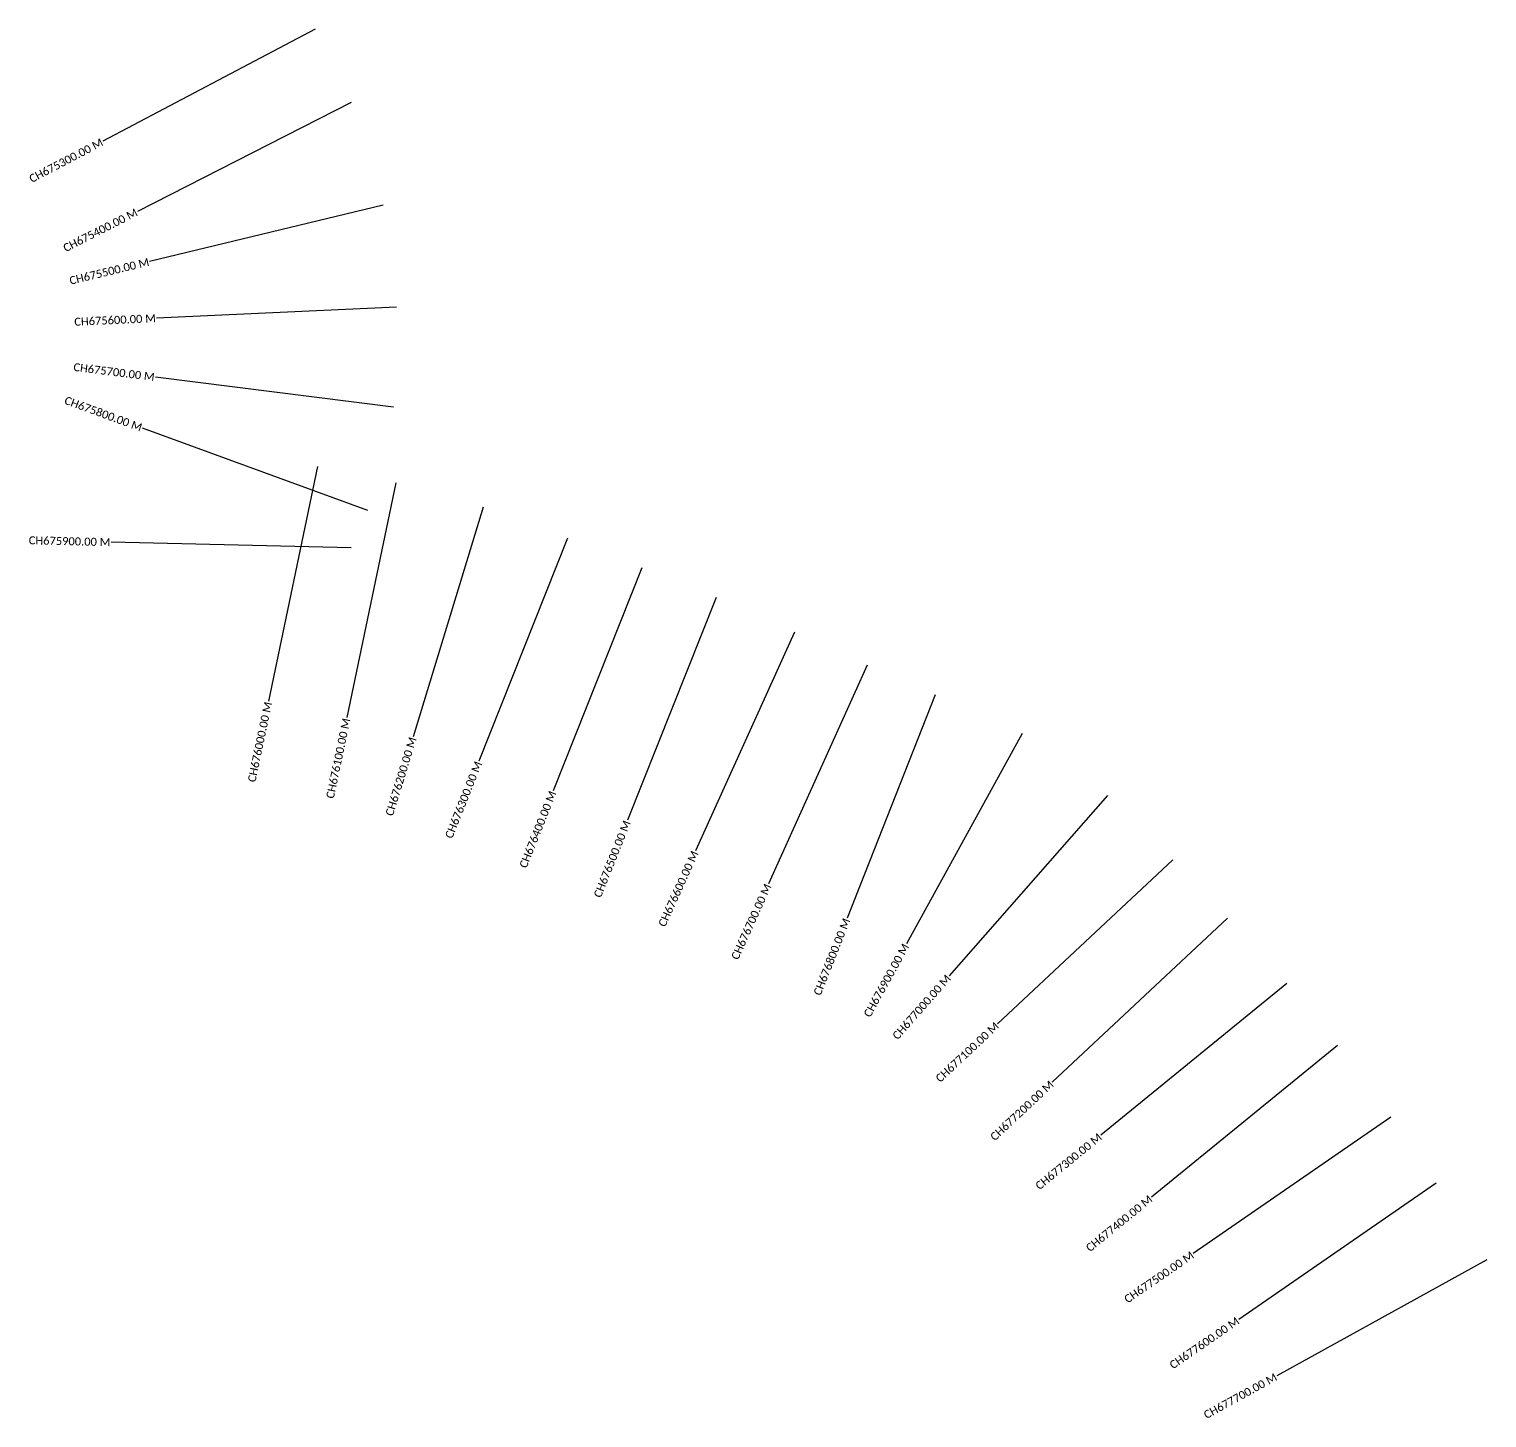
# Model space of a CAD drawing. Header units: metres. Extents: x 330680 to 359033, y 1773674 to 1931097.
# Drawn here: x 335896 to 337718, y 1773674 to 1775410 of the extents above; entities that cross this region are included whole.
import ezdxf
from ezdxf.enums import TextEntityAlignment as Align

# ---------------------------------------------------------------- set-up
doc = ezdxf.new("R2010")
doc.units = ezdxf.units.M
doc.layers.add('CS', color=134, linetype='Continuous')
doc.layers.add('CSMark', color=6, linetype='Continuous')
doc.styles.add('Legend', font='calibri.ttf')

msp = doc.modelspace()

# ---------------------------------------------------------------- linework, layer by layer
at = {"layer": 'CS'}
for p, q in [((336253.3, 1775410), (335987.9, 1775270.1)), ((336298.3, 1775318.4), (336031, 1775182.2)), ((336338, 1775189.8), (336046.3, 1775119.4)), ((336354.7, 1775062.5), (336055, 1775048.7)), ((336351.1, 1774937.2), (336053.4, 1774974.8)), ((336319, 1774808.1), (336037.3, 1774911.2)), ((336256.2, 1774863.3), (336194.7, 1774569.7)), ((336354, 1774842.8), (336292.6, 1774549.2)), ((336463.3, 1774812.2), (336375.6, 1774525.3)), ((336298.1, 1774761.3), (335998.2, 1774768.5)), ((336568.6, 1774773.4), (336457.7, 1774494.7)), ((336661.5, 1774736.5), (336550.6, 1774457.7)), ((336754.5, 1774699.5), (336643.6, 1774420.8)), ((336852.1, 1774656), (336728.5, 1774382.6)), ((336943.2, 1774614.8), (336819.6, 1774341.4)), ((337028, 1774577.6), (336918, 1774298.5)), ((337136.6, 1774529.3), (336992.1, 1774266.3)), ((337243.6, 1774451.6), (337045.4, 1774226.3)), ((337325.2, 1774371.3), (337106.1, 1774166.4)), ((337393.5, 1774298.3), (337174.4, 1774093.4)), ((337467.5, 1774216.7), (337235, 1774027.1)), ((337530.7, 1774139.2), (337298.3, 1773949.6)), ((337597.6, 1774049.4), (337350.6, 1773879.1)), ((337654.3, 1773967), (337407.4, 1773796.8)), ((337717.5, 1773871.2), (337454.9, 1773726.2))]:
    msp.add_line(p, q, dxfattribs=at)

# ---------------------------------------------------------------- texts
at = {"layer": 'CSMark', "style": 'Legend'}
for s, rotation, p in [('CH675300.00 M', 27.8066, (335987, 1775269.6)), ('CH675400.00 M', 26.9878, (336030.1, 1775181.8)), ('CH675500.00 M', 13.5627, (336045.4, 1775119.2)), ('CH675600.00 M', 2.6303, (336054, 1775048.7)), ('CH675700.00 M', 352.7965, (336052.4, 1774975)), ('CH675800.00 M', 339.8958, (336036.3, 1774911.5)), ('CH675900.00 M', 358.6162, (335997.2, 1774768.5)), ('CH676000.00 M', 78.1835, (336194.5, 1774568.7)), ('CH676100.00 M', 78.1835, (336292.4, 1774548.2)), ('CH676200.00 M', 73.0006, (336375.3, 1774524.4)), ('CH676300.00 M', 68.3038, (336457.4, 1774493.8)), ('CH676400.00 M', 68.3038, (336550.3, 1774456.8)), ('CH676500.00 M', 68.3038, (336643.2, 1774419.8)), ('CH676600.00 M', 65.6627, (336728.1, 1774381.7)), ('CH676700.00 M', 65.6627, (336819.2, 1774340.5)), ('CH676800.00 M', 68.481, (336917.6, 1774297.6)), ('CH676900.00 M', 61.2148, (336991.6, 1774265.4)), ('CH677000.00 M', 48.6721, (337044.8, 1774225.6)), ('CH677100.00 M', 43.0954, (337105.4, 1774165.7)), ('CH677200.00 M', 43.0954, (337173.7, 1774092.7)), ('CH677300.00 M', 39.2047, (337234.3, 1774026.5)), ('CH677400.00 M', 39.2047, (337297.5, 1773949)), ('CH677500.00 M', 34.585, (337349.8, 1773878.5)), ('CH677600.00 M', 34.585, (337406.5, 1773796.2)), ('CH677700.00 M', 28.9192, (337454.1, 1773725.7))]:
    msp.add_text(s, height=10, rotation=rotation, dxfattribs=at).set_placement(p, align=Align.MIDDLE_RIGHT)

doc.saveas('drawing.dxf')
